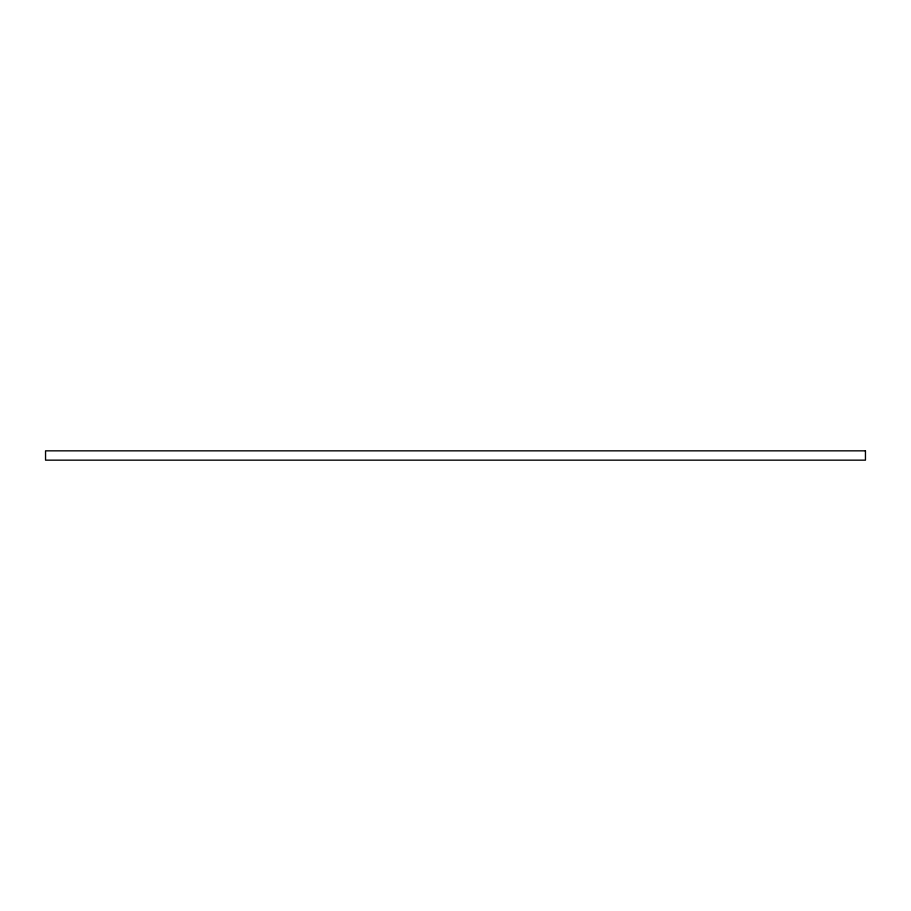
<?xml version="1.0" encoding="UTF-8"?>
<svg xmlns="http://www.w3.org/2000/svg" width="911" height="911" viewBox="0 0 911 911"><rect width="100%" height="100%" fill="white"/><g stroke="black" fill="none" stroke-linecap="round" stroke-linejoin="round"><path stroke-width="1.37" d="M865.45 450.843L45.55 450.843L45.55 460.157L865.45 460.157L865.45 450.843"/></g></svg>
